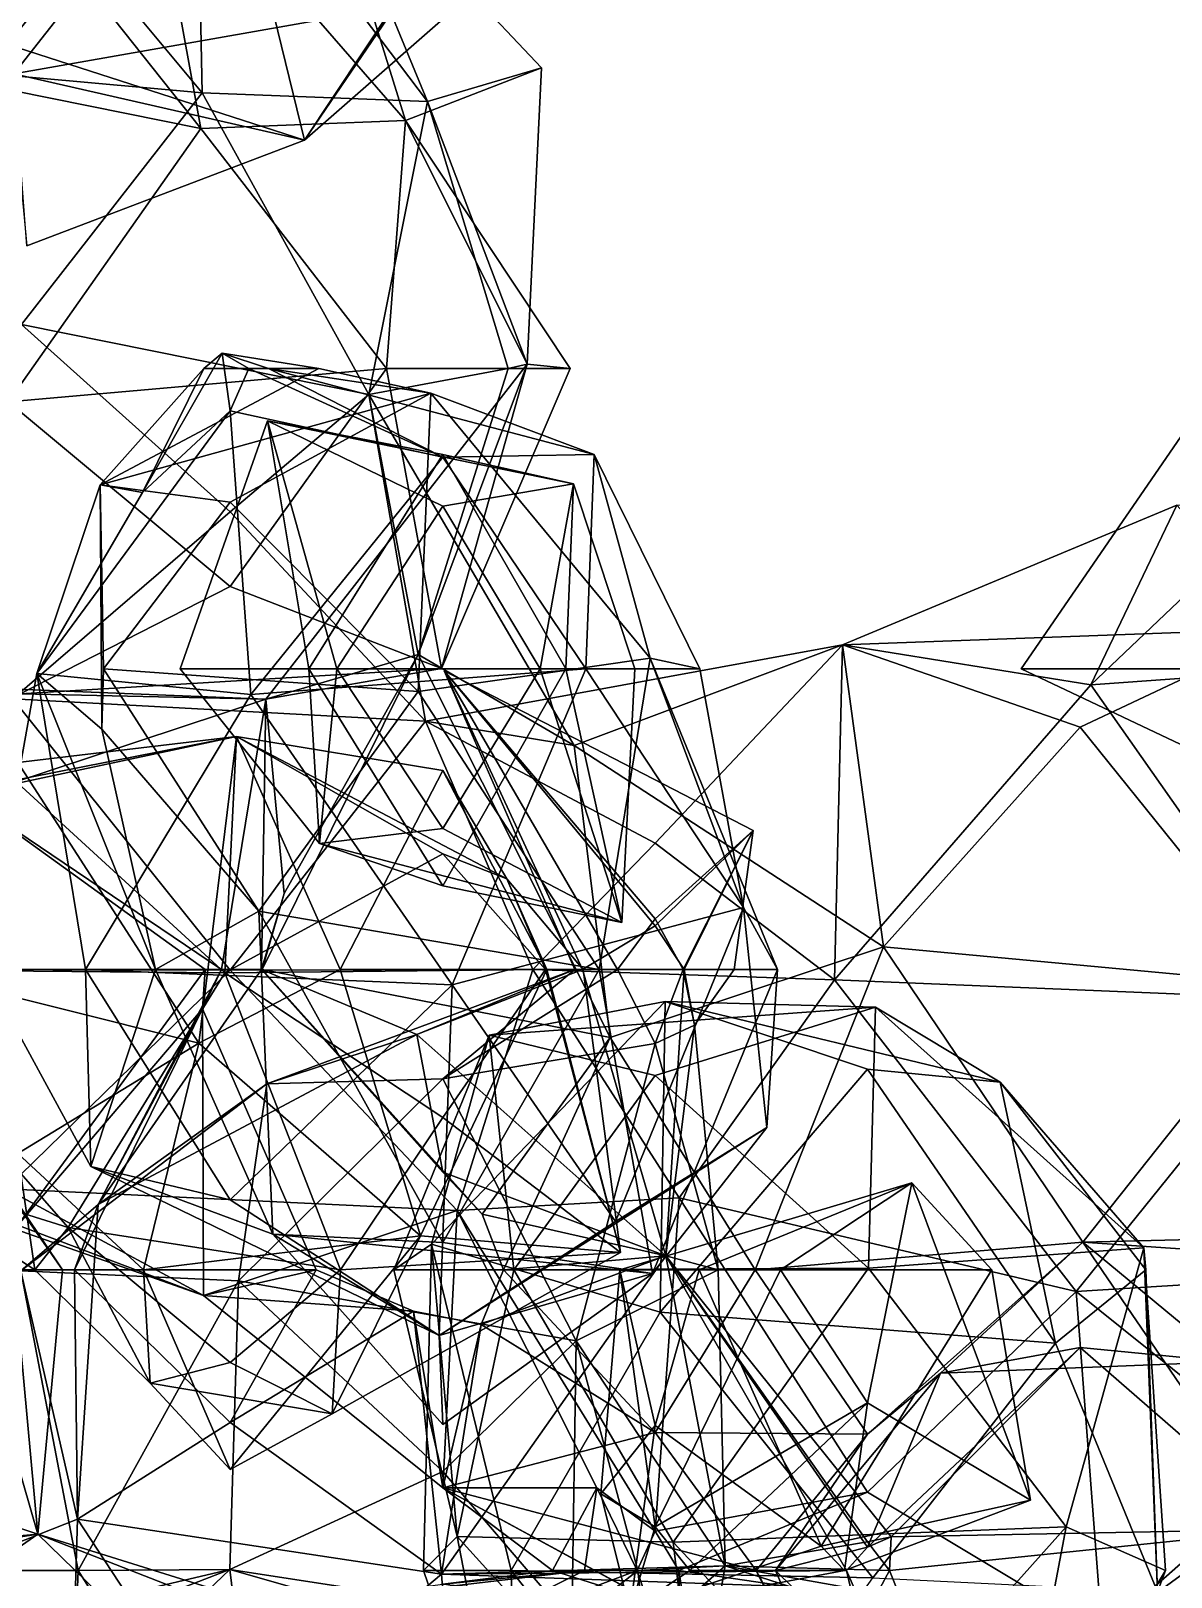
# Model space of a CAD drawing. Extents: x 290095 to 295679, y 4553756 to 4561441.
# Drawn here: x 293953 to 294020.6, y 4558870.9 to 4558962.6 of the extents above; entities that cross this region are included whole.
import ezdxf

# ---------------------------------------------------------------- set-up
doc = ezdxf.new("R2010")
doc.units = 0
doc.layers.add('Au_ppm_Pref_-_0_5', color=7, linetype='CONTINUOUS')

msp = doc.modelspace()

# ---------------------------------------------------------------- linework, layer by layer
at = {"layer": 'Au_ppm_Pref_-_0_5'}
for points in [[(293965.959, 4558977.863, 1794.371), (293951.943, 4558960.032, 1793.725), (293940.15, 4558979.34, 1795.427)], [(293963.956, 4558977.445, 1782.53), (293942.446, 4558978.568, 1780.572), (293951.582, 4558961.764, 1782.62)], [(293963.956, 4558977.445, 1782.53), (293951.582, 4558961.764, 1782.62), (293969.174, 4558956.088, 1787.276)], [(293965.959, 4558977.863, 1794.371), (293974.418, 4558963.98, 1791.078), (293951.943, 4558960.032, 1793.725)], [(293969.174, 4558956.088, 1787.276), (293982.74, 4558976.008, 1787.106), (293963.956, 4558977.445, 1782.53)], [(293948.561, 4558976.35, 1858.656), (293962.749, 4558976.522, 1852.348), (293963.106, 4558958.89, 1858.752)], [(293963.106, 4558958.89, 1858.752), (293962.749, 4558976.522, 1852.348), (293976.472, 4558958.382, 1852.445)], [(293969.777, 4558974.632, 1847.13), (293976.472, 4558958.382, 1852.445), (293962.749, 4558976.522, 1852.348)], [(293948.561, 4558976.35, 1858.656), (293963.106, 4558958.89, 1858.752), (293946.692, 4558960.374, 1862.361)], [(293983.897, 4558968.973, 1787.737), (293982.74, 4558976.008, 1787.106), (293969.174, 4558956.088, 1787.276)], [(293959.704, 4558975.043, 1842.181), (293952.18, 4558970.459, 1837.829), (293963.026, 4558956.776, 1837.277)], [(293975.166, 4558957.25, 1842.063), (293959.704, 4558975.043, 1842.181), (293963.026, 4558956.776, 1837.277)], [(293975.166, 4558957.25, 1842.063), (293969.777, 4558974.632, 1847.13), (293959.704, 4558975.043, 1842.181)], [(293975.166, 4558957.25, 1842.063), (293983.236, 4558960.374, 1847.13), (293969.777, 4558974.632, 1847.13)], [(293969.777, 4558974.632, 1847.13), (293983.236, 4558960.374, 1847.13), (293976.472, 4558958.382, 1852.445)], [(293945.182, 4558960.374, 1837.892), (293963.026, 4558956.776, 1837.277), (293952.18, 4558970.459, 1837.829)], [(293974.418, 4558963.98, 1791.078), (293983.897, 4558968.973, 1787.737), (293969.174, 4558956.088, 1787.276)], [(293974.418, 4558963.98, 1791.078), (293969.174, 4558956.088, 1787.276), (293951.943, 4558960.032, 1793.725)], [(293952.715, 4558949.824, 1787.737), (293969.174, 4558956.088, 1787.276), (293951.582, 4558961.764, 1782.62)], [(293951.635, 4558940.571, 1835.938), (293963.026, 4558956.776, 1837.277), (293945.182, 4558960.374, 1837.892)], [(293963.106, 4558958.89, 1858.752), (293952.39, 4558945.156, 1861.672), (293946.692, 4558960.374, 1862.361)], [(293969.174, 4558956.088, 1787.276), (293952.715, 4558949.824, 1787.737), (293951.943, 4558960.032, 1793.725)], [(293975.166, 4558957.25, 1842.063), (293982.389, 4558942.807, 1847.613), (293983.236, 4558960.374, 1847.13)], [(293983.236, 4558960.374, 1847.13), (293982.389, 4558942.807, 1847.613), (293976.472, 4558958.382, 1852.445)], [(293963.106, 4558958.89, 1858.752), (293973.002, 4558941.003, 1858.642), (293952.39, 4558945.156, 1861.672)], [(293976.472, 4558958.382, 1852.445), (293973.002, 4558941.003, 1858.642), (293963.106, 4558958.89, 1858.752)], [(293976.472, 4558958.382, 1852.445), (293981.266, 4558942.556, 1853.069), (293973.002, 4558941.003, 1858.642)], [(293976.472, 4558958.382, 1852.445), (293982.389, 4558942.807, 1847.613), (293981.266, 4558942.556, 1853.069)], [(293975.166, 4558957.25, 1842.063), (293963.026, 4558956.776, 1837.277), (293974.04, 4558942.556, 1836.825)], [(293984.932, 4558942.556, 1842.351), (293975.166, 4558957.25, 1842.063), (293974.04, 4558942.556, 1836.825)], [(293982.389, 4558942.807, 1847.613), (293975.166, 4558957.25, 1842.063), (293984.932, 4558942.556, 1842.351)], [(293963.026, 4558956.776, 1837.277), (293951.635, 4558940.571, 1835.938), (293974.04, 4558942.556, 1836.825)], [(293951.885, 4558922.961, 1864.194), (293952.39, 4558945.156, 1861.672), (293964.779, 4558934.062, 1862.117)], [(293973.002, 4558941.003, 1858.642), (293964.779, 4558934.062, 1862.117), (293952.39, 4558945.156, 1861.672)], [(293959.576, 4558935.197, 1900.584), (293964.298, 4558943.462, 1900.656), (293964.779, 4558940.037, 1901.424)], [(293959.576, 4558935.197, 1900.584), (293963.221, 4558942.556, 1899.849), (293964.298, 4558943.462, 1900.656)], [(293970.025, 4558942.556, 1898.111), (293964.298, 4558943.462, 1900.656), (293963.221, 4558942.556, 1899.849)], [(293970.025, 4558942.556, 1898.111), (293967.051, 4558942.556, 1900.584), (293964.298, 4558943.462, 1900.656)], [(293967.051, 4558942.556, 1900.584), (293965.875, 4558942.556, 1901.1), (293964.298, 4558943.462, 1900.656)], [(293965.875, 4558942.556, 1901.1), (293964.779, 4558940.037, 1901.424), (293964.298, 4558943.462, 1900.656)], [(293964.779, 4558929.635, 1836.884), (293974.04, 4558942.556, 1836.825), (293951.635, 4558940.571, 1835.938)], [(293959.576, 4558935.197, 1900.584), (293957.064, 4558935.649, 1894.645), (293963.221, 4558942.556, 1899.849)], [(293970.025, 4558942.556, 1898.111), (293963.221, 4558942.556, 1899.849), (293957.064, 4558935.649, 1894.645)], [(293970.025, 4558942.556, 1898.111), (293957.064, 4558935.649, 1894.645), (293976.677, 4558941.093, 1894.802)], [(293964.779, 4558929.635, 1836.884), (293977.309, 4558924.755, 1841.207), (293974.04, 4558942.556, 1836.825)], [(293977.379, 4558937.303, 1904.772), (293964.779, 4558940.037, 1901.424), (293965.875, 4558942.556, 1901.1)], [(293977.379, 4558937.303, 1904.772), (293965.875, 4558942.556, 1901.1), (293967.051, 4558942.556, 1900.584)], [(293975.926, 4558925.601, 1853.065), (293982.389, 4558942.807, 1847.613), (293966.881, 4558922.947, 1847.463)], [(293966.881, 4558922.947, 1847.463), (293982.389, 4558942.807, 1847.613), (293977.309, 4558924.755, 1841.207)], [(293977.379, 4558937.303, 1904.772), (293967.051, 4558942.556, 1900.584), (293986.365, 4558937.448, 1900.584)], [(293976.677, 4558941.093, 1894.802), (293986.365, 4558937.448, 1900.584), (293967.051, 4558942.556, 1900.584)], [(293976.677, 4558941.093, 1894.802), (293967.051, 4558942.556, 1900.584), (293970.025, 4558942.556, 1898.111)], [(293975.926, 4558925.601, 1853.065), (293973.002, 4558941.003, 1858.642), (293981.266, 4558942.556, 1853.069)], [(293977.309, 4558924.755, 1841.207), (293984.932, 4558942.556, 1842.351), (293974.04, 4558942.556, 1836.825)], [(293975.926, 4558925.601, 1853.065), (293981.266, 4558942.556, 1853.069), (293982.389, 4558942.807, 1847.613)], [(293982.389, 4558942.807, 1847.613), (293984.932, 4558942.556, 1842.351), (293977.309, 4558924.755, 1841.207)], [(293976.677, 4558941.093, 1894.802), (293957.064, 4558935.649, 1894.645), (293964.779, 4558934.629, 1891.348)], [(293976.677, 4558941.093, 1894.802), (293964.779, 4558934.629, 1891.348), (293975.921, 4558923.406, 1889.836)], [(293976.358, 4558921.64, 1864.397), (293964.779, 4558934.062, 1862.117), (293973.002, 4558941.003, 1858.642)], [(293985.185, 4558920.192, 1859.754), (293976.358, 4558921.64, 1864.397), (293973.002, 4558941.003, 1858.642)], [(293985.185, 4558920.192, 1859.754), (293973.002, 4558941.003, 1858.642), (293975.926, 4558925.601, 1853.065)], [(293975.921, 4558923.406, 1889.836), (293989.674, 4558925.381, 1894.445), (293976.677, 4558941.093, 1894.802)], [(293976.677, 4558941.093, 1894.802), (293989.674, 4558925.381, 1894.445), (293986.365, 4558937.448, 1900.584)], [(293952.318, 4558923.256, 1840.885), (293964.779, 4558929.635, 1836.884), (293951.635, 4558940.571, 1835.938)], [(293953.297, 4558924.465, 1900.361), (293959.576, 4558935.197, 1900.584), (293964.779, 4558940.037, 1901.424)], [(293953.297, 4558924.465, 1900.361), (293964.779, 4558940.037, 1901.424), (293966.006, 4558923.217, 1905.438)], [(293977.379, 4558937.303, 1904.772), (293966.006, 4558923.217, 1905.438), (293964.779, 4558940.037, 1901.424)], [(293961.811, 4558924.738, 1924.341), (293966.979, 4558939.445, 1924.341), (293969.43, 4558924.738, 1928.088)], [(293966.979, 4558939.445, 1924.341), (293961.811, 4558924.738, 1924.341), (293971.094, 4558924.738, 1921.379)], [(293966.979, 4558939.445, 1924.341), (293977.379, 4558937.455, 1928.58), (293969.43, 4558924.738, 1928.088)], [(293966.979, 4558939.445, 1924.341), (293985.133, 4558935.705, 1924.341), (293977.379, 4558937.455, 1928.58)], [(293966.979, 4558939.445, 1924.341), (293971.094, 4558924.738, 1921.379), (293977.379, 4558934.391, 1921.124)], [(293985.133, 4558935.705, 1924.341), (293966.979, 4558939.445, 1924.341), (293977.379, 4558934.391, 1921.124)], [(294011.678, 4558924.738, 1841.191), (294021.136, 4558938.486, 1841.191), (294024.544, 4558924.738, 1842.714)], [(294011.678, 4558924.738, 1841.191), (294022.465, 4558924.738, 1838.687), (294021.136, 4558938.486, 1841.191)], [(293985.877, 4558924.738, 1904.59), (293966.006, 4558923.217, 1905.438), (293977.379, 4558937.303, 1904.772)], [(293984.683, 4558924.738, 1927.785), (293969.43, 4558924.738, 1928.088), (293977.379, 4558937.455, 1928.58)], [(293985.133, 4558935.705, 1924.341), (293984.683, 4558924.738, 1927.785), (293977.379, 4558937.455, 1928.58)], [(293986.365, 4558937.448, 1900.584), (293985.877, 4558924.738, 1904.59), (293977.379, 4558937.303, 1904.772)], [(293986.365, 4558937.448, 1900.584), (293992.621, 4558924.738, 1900.584), (293985.877, 4558924.738, 1904.59)], [(293986.365, 4558937.448, 1900.584), (293989.674, 4558925.381, 1894.445), (293992.621, 4558924.738, 1900.584)], [(293959.576, 4558935.197, 1900.584), (293953.297, 4558924.465, 1900.361), (293957.064, 4558935.649, 1894.645)], [(293953.297, 4558924.465, 1900.361), (293957.17, 4558921.169, 1894.645), (293957.064, 4558935.649, 1894.645)], [(293957.064, 4558935.649, 1894.645), (293957.266, 4558924.738, 1891.103), (293964.779, 4558934.629, 1891.348)], [(293957.064, 4558935.649, 1894.645), (293957.17, 4558921.169, 1894.645), (293957.266, 4558924.738, 1891.103)], [(293983.155, 4558924.738, 1921.618), (293985.133, 4558935.705, 1924.341), (293977.379, 4558934.391, 1921.124)], [(293983.155, 4558924.738, 1921.618), (293988.774, 4558924.738, 1924.341), (293985.133, 4558935.705, 1924.341)], [(293985.133, 4558935.705, 1924.341), (293988.774, 4558924.738, 1924.341), (293984.683, 4558924.738, 1927.785)], [(293964.779, 4558934.629, 1891.348), (293957.266, 4558924.738, 1891.103), (293975.921, 4558923.406, 1889.836)], [(293983.155, 4558924.738, 1921.618), (293977.379, 4558934.391, 1921.124), (293971.094, 4558924.738, 1921.379)], [(294015.82, 4558923.798, 1870.471), (294001.089, 4558926.171, 1864.694), (294020.911, 4558934.446, 1864.948)], [(294027.601, 4558927.137, 1862.253), (294020.911, 4558934.446, 1864.948), (294001.089, 4558926.171, 1864.694)], [(294015.82, 4558923.798, 1870.471), (294027.775, 4558935.167, 1868.424), (294041.737, 4558925.648, 1870.972)], [(294015.82, 4558923.798, 1870.471), (294020.911, 4558934.446, 1864.948), (294027.775, 4558935.167, 1868.424)], [(293976.358, 4558921.64, 1864.397), (293951.885, 4558922.961, 1864.194), (293964.779, 4558934.062, 1862.117)], [(293964.779, 4558929.635, 1836.884), (293952.318, 4558923.256, 1840.885), (293977.309, 4558924.755, 1841.207)], [(294015.176, 4558921.294, 1860.157), (294027.601, 4558927.137, 1862.253), (294001.089, 4558926.171, 1864.694)], [(294027.482, 4558906.017, 1860.532), (294027.601, 4558927.137, 1862.253), (294015.176, 4558921.294, 1860.157)], [(293985.185, 4558920.192, 1859.754), (294001.089, 4558926.171, 1864.694), (293976.358, 4558921.64, 1864.397)], [(293976.358, 4558921.64, 1864.397), (294001.089, 4558926.171, 1864.694), (293989.978, 4558914.411, 1867.445)], [(294003.525, 4558908.255, 1858.327), (294001.089, 4558926.171, 1864.694), (293985.185, 4558920.192, 1859.754)], [(294001.089, 4558926.171, 1864.694), (294000.619, 4558906.295, 1871.689), (293989.978, 4558914.411, 1867.445)], [(294015.82, 4558923.798, 1870.471), (294000.619, 4558906.295, 1871.689), (294001.089, 4558926.171, 1864.694)], [(294003.525, 4558908.255, 1858.327), (294015.176, 4558921.294, 1860.157), (294001.089, 4558926.171, 1864.694)], [(293966.666, 4558906.92, 1853.069), (293987.314, 4558902.885, 1855.67), (293975.926, 4558925.601, 1853.065)], [(293966.666, 4558906.92, 1853.069), (293975.926, 4558925.601, 1853.065), (293967.966, 4558911.428, 1853.069)], [(293967.966, 4558911.428, 1853.069), (293975.926, 4558925.601, 1853.065), (293966.881, 4558922.947, 1847.463)], [(293986.667, 4558906.92, 1890.266), (293989.674, 4558925.381, 1894.445), (293975.921, 4558923.406, 1889.836)], [(293987.314, 4558902.885, 1855.67), (293985.185, 4558920.192, 1859.754), (293975.926, 4558925.601, 1853.065)], [(293997.239, 4558906.92, 1895.758), (293989.674, 4558925.381, 1894.445), (293986.667, 4558906.92, 1890.266)], [(293995.209, 4558910.597, 1901.927), (293989.674, 4558925.381, 1894.445), (293997.239, 4558906.92, 1895.758)], [(293989.674, 4558925.381, 1894.445), (293995.209, 4558910.597, 1901.927), (293992.621, 4558924.738, 1900.584)], [(294015.82, 4558923.798, 1870.471), (294041.737, 4558925.648, 1870.972), (294028.919, 4558905.142, 1872.833)], [(293950.134, 4558906.92, 1900.584), (293953.297, 4558924.465, 1900.361), (293956.197, 4558906.92, 1904.63)], [(293953.297, 4558924.465, 1900.361), (293950.134, 4558906.92, 1900.584), (293960.338, 4558906.92, 1895.72)], [(293952.318, 4558923.256, 1840.885), (293966.881, 4558922.947, 1847.463), (293977.309, 4558924.755, 1841.207)], [(293953.297, 4558924.465, 1900.361), (293966.006, 4558923.217, 1905.438), (293956.197, 4558906.92, 1904.63)], [(293953.297, 4558924.465, 1900.361), (293960.338, 4558906.92, 1895.72), (293957.17, 4558921.169, 1894.645)], [(293966.475, 4558910.365, 1890.653), (293957.266, 4558924.738, 1891.103), (293957.17, 4558921.169, 1894.645)], [(293966.475, 4558910.365, 1890.653), (293975.921, 4558923.406, 1889.836), (293957.266, 4558924.738, 1891.103)], [(293970.065, 4558914.395, 1924.341), (293961.811, 4558924.738, 1924.341), (293969.43, 4558924.738, 1928.088)], [(293961.811, 4558924.738, 1924.341), (293970.065, 4558914.395, 1924.341), (293971.094, 4558924.738, 1921.379)], [(293977.931, 4558906.006, 1905.151), (293966.006, 4558923.217, 1905.438), (293985.877, 4558924.738, 1904.59)], [(293970.065, 4558914.395, 1924.341), (293969.43, 4558924.738, 1928.088), (293977.379, 4558911.876, 1928.629)], [(293977.379, 4558911.876, 1928.629), (293969.43, 4558924.738, 1928.088), (293984.683, 4558924.738, 1927.785)], [(293970.065, 4558914.395, 1924.341), (293977.379, 4558915.28, 1921.188), (293971.094, 4558924.738, 1921.379)], [(293983.155, 4558924.738, 1921.618), (293971.094, 4558924.738, 1921.379), (293977.379, 4558915.28, 1921.188)], [(293983.155, 4558924.738, 1921.618), (293977.379, 4558915.28, 1921.188), (293988.009, 4558909.704, 1924.341)], [(293988.009, 4558909.704, 1924.341), (293977.379, 4558911.876, 1928.629), (293984.683, 4558924.738, 1927.785)], [(293985.675, 4558906.92, 1843.219), (293977.457, 4558924.628, 1841.191), (293989.978, 4558909.512, 1842.054)], [(293985.675, 4558906.92, 1843.219), (293985.209, 4558906.92, 1841.191), (293977.457, 4558924.628, 1841.191)], [(293977.457, 4558924.628, 1841.191), (293995.799, 4558915.153, 1841.191), (293989.978, 4558909.512, 1842.054)], [(293977.457, 4558924.628, 1841.191), (293987.744, 4558906.92, 1840.137), (293989.978, 4558909.913, 1840.193)], [(293977.457, 4558924.628, 1841.191), (293985.209, 4558906.92, 1841.191), (293987.744, 4558906.92, 1840.137)], [(293995.799, 4558915.153, 1841.191), (293977.457, 4558924.628, 1841.191), (293989.978, 4558909.913, 1840.193)], [(293977.931, 4558906.006, 1905.151), (293985.877, 4558924.738, 1904.59), (293995.209, 4558910.597, 1901.927)], [(293983.155, 4558924.738, 1921.618), (293988.009, 4558909.704, 1924.341), (293988.774, 4558924.738, 1924.341)], [(293988.774, 4558924.738, 1924.341), (293988.009, 4558909.704, 1924.341), (293984.683, 4558924.738, 1927.785)], [(293985.877, 4558924.738, 1904.59), (293992.621, 4558924.738, 1900.584), (293995.209, 4558910.597, 1901.927)], [(294011.678, 4558924.738, 1841.191), (294024.544, 4558924.738, 1842.714), (294023.747, 4558919.041, 1841.191)], [(294011.678, 4558924.738, 1841.191), (294023.747, 4558919.041, 1841.191), (294022.465, 4558924.738, 1838.687)], [(293966.881, 4558922.947, 1847.463), (293938.729, 4558924.079, 1847.238), (293949.167, 4558917.088, 1851.94)], [(293966.881, 4558922.947, 1847.463), (293952.318, 4558923.256, 1840.885), (293938.729, 4558924.079, 1847.238)], [(293966.475, 4558910.365, 1890.653), (293986.667, 4558906.92, 1890.266), (293975.921, 4558923.406, 1889.836)], [(294015.82, 4558923.798, 1870.471), (294028.919, 4558905.142, 1872.833), (294000.619, 4558906.295, 1871.689)], [(293964.778, 4558906.872, 1866.891), (293943.722, 4558906.92, 1866.9), (293951.885, 4558922.961, 1864.194)], [(293964.268, 4558906.92, 1852.828), (293966.881, 4558922.947, 1847.463), (293949.167, 4558917.088, 1851.94)], [(293976.358, 4558921.64, 1864.397), (293964.778, 4558906.872, 1866.891), (293951.885, 4558922.961, 1864.194)], [(293977.931, 4558906.006, 1905.151), (293956.197, 4558906.92, 1904.63), (293966.006, 4558923.217, 1905.438)], [(293966.629, 4558906.92, 1852.198), (293966.881, 4558922.947, 1847.463), (293964.268, 4558906.92, 1852.828)], [(293966.629, 4558906.92, 1852.198), (293967.966, 4558911.428, 1853.069), (293966.881, 4558922.947, 1847.463)], [(293976.358, 4558921.64, 1864.397), (293982.726, 4558906.92, 1868.366), (293964.778, 4558906.872, 1866.891)], [(293976.358, 4558921.64, 1864.397), (293989.978, 4558914.411, 1867.445), (293982.726, 4558906.92, 1868.366)], [(293952.18, 4558919.185, 1886.854), (293945.202, 4558916.789, 1882.766), (293965.142, 4558920.727, 1881.861)], [(293965.142, 4558920.727, 1881.861), (293945.202, 4558916.789, 1882.766), (293952.18, 4558917.966, 1879.084)], [(293962.911, 4558902.546, 1886.366), (293952.18, 4558919.185, 1886.854), (293965.142, 4558920.727, 1881.861)], [(293952.18, 4558917.966, 1879.084), (293964.463, 4558906.716, 1876.508), (293965.142, 4558920.727, 1881.861)], [(293966.475, 4558910.365, 1890.653), (293957.17, 4558921.169, 1894.645), (293960.338, 4558906.92, 1895.72)], [(293971.298, 4558906.92, 1885.632), (293962.911, 4558902.546, 1886.366), (293965.142, 4558920.727, 1881.861)], [(293965.142, 4558920.727, 1881.861), (293964.463, 4558906.716, 1876.508), (293977.379, 4558913.778, 1880.48)], [(293971.298, 4558906.92, 1885.632), (293965.142, 4558920.727, 1881.861), (293977.379, 4558918.706, 1886.695)], [(293977.379, 4558918.706, 1886.695), (293965.142, 4558920.727, 1881.861), (293981.183, 4558912.301, 1882.766)], [(293981.183, 4558912.301, 1882.766), (293965.142, 4558920.727, 1881.861), (293977.379, 4558913.778, 1880.48)], [(294015.176, 4558921.294, 1860.157), (294003.525, 4558908.255, 1858.327), (294027.482, 4558906.017, 1860.532)], [(293987.314, 4558902.885, 1855.67), (294003.525, 4558908.255, 1858.327), (293985.185, 4558920.192, 1859.754)], [(293962.911, 4558902.546, 1886.366), (293945.463, 4558906.92, 1885.932), (293952.18, 4558919.185, 1886.854)], [(293971.298, 4558906.92, 1885.632), (293977.379, 4558918.706, 1886.695), (293983.564, 4558906.92, 1885.682)], [(293977.379, 4558918.706, 1886.695), (293981.183, 4558912.301, 1882.766), (293983.564, 4558906.92, 1885.682)], [(293941.742, 4558906.92, 1877.845), (293964.463, 4558906.716, 1876.508), (293952.18, 4558917.966, 1879.084)], [(293963.283, 4558906.92, 1853.069), (293949.167, 4558917.088, 1851.94), (293943.293, 4558906.92, 1854.819)], [(293963.283, 4558906.92, 1853.069), (293964.268, 4558906.92, 1852.828), (293949.167, 4558917.088, 1851.94)], [(293970.065, 4558914.395, 1924.341), (293988.009, 4558909.704, 1924.341), (293977.379, 4558915.28, 1921.188)], [(293995.799, 4558915.153, 1841.191), (293991.702, 4558906.92, 1842.003), (293989.978, 4558909.512, 1842.054)], [(293995.799, 4558915.153, 1841.191), (293989.978, 4558909.913, 1840.193), (293991.636, 4558906.92, 1840.409)], [(293994.66, 4558906.92, 1841.191), (293995.799, 4558915.153, 1841.191), (293991.636, 4558906.92, 1840.409)], [(293995.799, 4558915.153, 1841.191), (293994.66, 4558906.92, 1841.191), (293991.702, 4558906.92, 1842.003)], [(293988.009, 4558909.704, 1924.341), (293970.065, 4558914.395, 1924.341), (293977.379, 4558911.876, 1928.629)], [(293982.726, 4558906.92, 1868.366), (293989.978, 4558914.411, 1867.445), (294000.619, 4558906.295, 1871.689)], [(293977.379, 4558913.778, 1880.48), (293964.463, 4558906.716, 1876.508), (293983.48, 4558906.92, 1879.89)], [(293983.48, 4558906.92, 1879.89), (293981.183, 4558912.301, 1882.766), (293977.379, 4558913.778, 1880.48)], [(293983.48, 4558906.92, 1879.89), (293985.714, 4558906.92, 1882.766), (293981.183, 4558912.301, 1882.766)], [(293983.564, 4558906.92, 1885.682), (293981.183, 4558912.301, 1882.766), (293985.714, 4558906.92, 1882.766)], [(293966.629, 4558906.92, 1852.198), (293966.666, 4558906.92, 1853.069), (293967.966, 4558911.428, 1853.069)], [(293977.931, 4558906.006, 1905.151), (293995.209, 4558910.597, 1901.927), (293987.635, 4558891.967, 1904.464)], [(293996.609, 4558897.543, 1900.584), (293987.635, 4558891.967, 1904.464), (293995.209, 4558910.597, 1901.927)], [(293996.609, 4558897.543, 1900.584), (293995.209, 4558910.597, 1901.927), (293997.239, 4558906.92, 1895.758)], [(293966.475, 4558910.365, 1890.653), (293960.338, 4558906.92, 1895.72), (293967.307, 4558891.224, 1895.712)], [(293966.475, 4558910.365, 1890.653), (293967.307, 4558891.224, 1895.712), (293977.379, 4558890.736, 1889.25)], [(293966.475, 4558910.365, 1890.653), (293977.379, 4558890.736, 1889.25), (293986.667, 4558906.92, 1890.266)], [(293989.978, 4558909.913, 1840.193), (293987.744, 4558906.92, 1840.137), (293991.636, 4558906.92, 1840.409)], [(293985.675, 4558906.92, 1843.219), (293989.978, 4558909.512, 1842.054), (293991.702, 4558906.92, 1842.003)], [(293995.908, 4558889.102, 1856.213), (294003.525, 4558908.255, 1858.327), (293987.314, 4558902.885, 1855.67)], [(294015.352, 4558890.738, 1856.823), (294003.525, 4558908.255, 1858.327), (293995.908, 4558889.102, 1856.213)], [(294015.352, 4558890.738, 1856.823), (294027.482, 4558906.017, 1860.532), (294003.525, 4558908.255, 1858.327)], [(293955.159, 4558891.611, 1879.067), (293964.463, 4558906.716, 1876.508), (293941.742, 4558906.92, 1877.845)], [(293943.857, 4558895.15, 1882.766), (293955.159, 4558891.611, 1879.067), (293941.742, 4558906.92, 1877.845)], [(293963.283, 4558906.92, 1853.069), (293943.293, 4558906.92, 1854.819), (293952.18, 4558891.747, 1853.951)], [(293943.722, 4558906.92, 1866.9), (293964.778, 4558906.872, 1866.891), (293951.48, 4558893.902, 1864.972)], [(293962.911, 4558902.546, 1886.366), (293952.18, 4558895.996, 1886.408), (293945.463, 4558906.92, 1885.932)], [(293956.516, 4558895.235, 1900.584), (293950.134, 4558906.92, 1900.584), (293956.197, 4558906.92, 1904.63)], [(293950.134, 4558906.92, 1900.584), (293956.516, 4558895.235, 1900.584), (293960.338, 4558906.92, 1895.72)], [(293978.228, 4558892.618, 1864.257), (293951.48, 4558893.902, 1864.972), (293964.778, 4558906.872, 1866.891)], [(293963.283, 4558906.92, 1853.069), (293952.18, 4558891.747, 1853.951), (293963.123, 4558904.579, 1853.069)], [(293977.931, 4558906.006, 1905.151), (293964.779, 4558893.25, 1905.141), (293956.197, 4558906.92, 1904.63)], [(293956.516, 4558895.235, 1900.584), (293956.197, 4558906.92, 1904.63), (293964.779, 4558893.25, 1905.141)], [(293956.516, 4558895.235, 1900.584), (293967.307, 4558891.224, 1895.712), (293960.338, 4558906.92, 1895.72)], [(293966.629, 4558906.92, 1852.198), (293964.268, 4558906.92, 1852.828), (293956.949, 4558892.976, 1847.13)], [(293966.629, 4558906.92, 1852.198), (293956.949, 4558892.976, 1847.13), (293975.853, 4558903.051, 1846.559)], [(293963.123, 4558904.579, 1853.069), (293956.949, 4558892.976, 1847.13), (293964.268, 4558906.92, 1852.828)], [(293962.911, 4558902.546, 1886.366), (293971.298, 4558906.92, 1885.632), (293976.061, 4558891.125, 1887.41)], [(293963.283, 4558906.92, 1853.069), (293963.123, 4558904.579, 1853.069), (293964.268, 4558906.92, 1852.828)], [(293983.48, 4558906.92, 1879.89), (293964.463, 4558906.716, 1876.508), (293977.379, 4558898.147, 1879.841)], [(293964.778, 4558906.872, 1866.891), (293982.726, 4558906.92, 1868.366), (293978.228, 4558892.618, 1864.257)], [(293975.853, 4558903.051, 1846.559), (293977.379, 4558894.9, 1851.137), (293966.629, 4558906.92, 1852.198)], [(293977.379, 4558894.9, 1851.137), (293966.666, 4558906.92, 1853.069), (293966.629, 4558906.92, 1852.198)], [(293977.379, 4558894.9, 1851.137), (293979.709, 4558892.398, 1853.069), (293966.666, 4558906.92, 1853.069)], [(293979.709, 4558892.398, 1853.069), (293987.314, 4558902.885, 1855.67), (293966.666, 4558906.92, 1853.069)], [(293975.853, 4558903.051, 1846.559), (293966.957, 4558900.142, 1842.424), (293985.209, 4558906.92, 1841.191)], [(293985.209, 4558906.92, 1841.191), (293966.957, 4558900.142, 1842.424), (293977.379, 4558900.436, 1837.413)], [(293971.298, 4558906.92, 1885.632), (293983.564, 4558906.92, 1885.682), (293976.061, 4558891.125, 1887.41)], [(293990.604, 4558889.939, 1847.327), (293975.853, 4558903.051, 1846.559), (293985.675, 4558906.92, 1843.219)], [(293975.853, 4558903.051, 1846.559), (293985.209, 4558906.92, 1841.191), (293985.675, 4558906.92, 1843.219)], [(293983.564, 4558906.92, 1885.682), (293987.919, 4558890.134, 1882.766), (293976.061, 4558891.125, 1887.41)], [(293985.209, 4558906.92, 1841.191), (293977.379, 4558900.436, 1837.413), (293987.744, 4558906.92, 1840.137)], [(293989.978, 4558902.517, 1839.723), (293987.744, 4558906.92, 1840.137), (293977.379, 4558900.436, 1837.413)], [(293986.667, 4558906.92, 1890.266), (293977.379, 4558890.736, 1889.25), (293989.813, 4558888.884, 1894.427)], [(293983.48, 4558906.92, 1879.89), (293977.379, 4558898.147, 1879.841), (293987.919, 4558890.134, 1882.766)], [(293978.228, 4558892.618, 1864.257), (293982.726, 4558906.92, 1868.366), (293991.404, 4558893.379, 1868.79)], [(293991.404, 4558893.379, 1868.79), (293982.726, 4558906.92, 1868.366), (294000.619, 4558906.295, 1871.689)], [(293983.48, 4558906.92, 1879.89), (293987.919, 4558890.134, 1882.766), (293985.714, 4558906.92, 1882.766)], [(293983.564, 4558906.92, 1885.682), (293985.714, 4558906.92, 1882.766), (293987.919, 4558890.134, 1882.766)], [(293985.675, 4558906.92, 1843.219), (293991.702, 4558906.92, 1842.003), (293990.604, 4558889.939, 1847.327)], [(293997.239, 4558906.92, 1895.758), (293986.667, 4558906.92, 1890.266), (293989.813, 4558888.884, 1894.427)], [(293991.636, 4558906.92, 1840.409), (293987.744, 4558906.92, 1840.137), (293989.978, 4558902.517, 1839.723)], [(293996.609, 4558897.543, 1900.584), (293997.239, 4558906.92, 1895.758), (293989.813, 4558888.884, 1894.427)], [(293992.311, 4558903.621, 1841.191), (293991.636, 4558906.92, 1840.409), (293989.978, 4558902.517, 1839.723)], [(293992.311, 4558903.621, 1841.191), (293990.604, 4558889.939, 1847.327), (293991.702, 4558906.92, 1842.003)], [(293992.311, 4558903.621, 1841.191), (293994.66, 4558906.92, 1841.191), (293991.636, 4558906.92, 1840.409)], [(293994.66, 4558906.92, 1841.191), (293992.311, 4558903.621, 1841.191), (293991.702, 4558906.92, 1842.003)], [(293971.315, 4558889.102, 1879.685), (293964.463, 4558906.716, 1876.508), (293955.159, 4558891.611, 1879.067)], [(293964.463, 4558906.716, 1876.508), (293971.315, 4558889.102, 1879.685), (293977.379, 4558898.147, 1879.841)], [(293977.931, 4558906.006, 1905.151), (293977.178, 4558885.215, 1901.472), (293964.779, 4558893.25, 1905.141)], [(293977.931, 4558906.006, 1905.151), (293987.635, 4558891.967, 1904.464), (293977.178, 4558885.215, 1901.472)], [(293991.404, 4558893.379, 1868.79), (294000.619, 4558906.295, 1871.689), (294014.948, 4558887.817, 1871.774)], [(294028.919, 4558905.142, 1872.833), (294014.948, 4558887.817, 1871.774), (294000.619, 4558906.295, 1871.689)], [(294038.807, 4558891.32, 1859.009), (294027.482, 4558906.017, 1860.532), (294015.352, 4558890.738, 1856.823)], [(293990.569, 4558905.026, 1924.694), (293980.138, 4558903.018, 1930.281), (293976.707, 4558890.636, 1924.307)], [(293990.569, 4558905.026, 1924.694), (293976.707, 4558890.636, 1924.307), (293990.276, 4558886.592, 1919.306)], [(293990.569, 4558905.026, 1924.694), (294003.04, 4558904.675, 1930.131), (293980.138, 4558903.018, 1930.281)], [(293990.569, 4558905.026, 1924.694), (293990.276, 4558886.592, 1919.306), (294002.577, 4558900.998, 1920.376)], [(293990.569, 4558905.026, 1924.694), (294010.444, 4558900.228, 1924.341), (294003.04, 4558904.675, 1930.131)], [(293990.569, 4558905.026, 1924.694), (294002.577, 4558900.998, 1920.376), (294010.444, 4558900.228, 1924.341)], [(294035.625, 4558889.102, 1868.648), (294014.948, 4558887.817, 1871.774), (294028.919, 4558905.142, 1872.833)], [(293944.543, 4558904.411, 1870.887), (293954.829, 4558889.102, 1870.887), (293948.83, 4558889.102, 1875.247)], [(293944.543, 4558904.411, 1870.887), (293951.48, 4558893.902, 1864.972), (293954.829, 4558889.102, 1870.887)], [(293963.199, 4558887.592, 1859.329), (293963.123, 4558904.579, 1853.069), (293952.18, 4558891.747, 1853.951)], [(293969.873, 4558889.102, 1853.069), (293955.537, 4558889.102, 1851.487), (293963.123, 4558904.579, 1853.069)], [(293963.123, 4558904.579, 1853.069), (293955.537, 4558889.102, 1851.487), (293956.949, 4558892.976, 1847.13)], [(293963.199, 4558887.592, 1859.329), (293969.873, 4558889.102, 1853.069), (293963.123, 4558904.579, 1853.069)], [(293980.138, 4558903.018, 1930.281), (294003.04, 4558904.675, 1930.131), (293989.978, 4558900.63, 1934.123)], [(294003.04, 4558904.675, 1930.131), (294002.632, 4558889.205, 1936.2), (293989.978, 4558900.63, 1934.123)], [(294003.04, 4558904.675, 1930.131), (294018.971, 4558890.412, 1930.351), (294002.632, 4558889.205, 1936.2)], [(294003.04, 4558904.675, 1930.131), (294010.444, 4558900.228, 1924.341), (294018.971, 4558890.412, 1930.351)], [(293989.978, 4558902.517, 1839.723), (293993.711, 4558889.102, 1841.191), (293992.311, 4558903.621, 1841.191)], [(293990.604, 4558889.939, 1847.327), (293992.311, 4558903.621, 1841.191), (293993.711, 4558889.102, 1841.191)], [(293962.911, 4558902.546, 1886.366), (293959.624, 4558889.102, 1885.196), (293952.18, 4558895.996, 1886.408)], [(293975.853, 4558903.051, 1846.559), (293956.949, 4558892.976, 1847.13), (293966.957, 4558900.142, 1842.424)], [(293962.911, 4558902.546, 1886.366), (293976.061, 4558891.125, 1887.41), (293959.624, 4558889.102, 1885.196)], [(293980.138, 4558903.018, 1930.281), (293981.594, 4558889.102, 1934.233), (293974.481, 4558889.102, 1930.281)], [(293980.138, 4558903.018, 1930.281), (293974.481, 4558889.102, 1930.281), (293976.707, 4558890.636, 1924.307)], [(293990.604, 4558889.939, 1847.327), (293977.379, 4558894.9, 1851.137), (293975.853, 4558903.051, 1846.559)], [(293989.978, 4558902.517, 1839.723), (293977.379, 4558900.436, 1837.413), (293985.287, 4558884.902, 1836.062)], [(293980.986, 4558889.102, 1853.069), (293987.314, 4558902.885, 1855.67), (293979.709, 4558892.398, 1853.069)], [(293980.138, 4558903.018, 1930.281), (293989.978, 4558900.63, 1934.123), (293981.594, 4558889.102, 1934.233)], [(293980.986, 4558889.102, 1853.069), (293995.908, 4558889.102, 1856.213), (293987.314, 4558902.885, 1855.67)], [(293989.978, 4558902.517, 1839.723), (293985.287, 4558884.902, 1836.062), (293993.711, 4558889.102, 1841.191)], [(293965.276, 4558888.454, 1835.377), (293985.287, 4558884.902, 1836.062), (293977.379, 4558900.436, 1837.413)], [(293965.276, 4558888.454, 1835.377), (293977.379, 4558900.436, 1837.413), (293966.957, 4558900.142, 1842.424)], [(293981.594, 4558889.102, 1934.233), (293989.978, 4558900.63, 1934.123), (294002.632, 4558889.205, 1936.2)], [(294002.577, 4558900.998, 1920.376), (293990.276, 4558886.592, 1919.306), (294013.722, 4558884.751, 1920.538)], [(294010.444, 4558900.228, 1924.341), (294002.577, 4558900.998, 1920.376), (294013.722, 4558884.751, 1920.538)], [(293965.276, 4558888.454, 1835.377), (293966.957, 4558900.142, 1842.424), (293952.365, 4558889.055, 1841.219)], [(293956.949, 4558892.976, 1847.13), (293952.365, 4558889.055, 1841.219), (293966.957, 4558900.142, 1842.424)], [(294019.085, 4558889.102, 1924.341), (294018.971, 4558890.412, 1930.351), (294010.444, 4558900.228, 1924.341)], [(294019.085, 4558889.102, 1924.341), (294010.444, 4558900.228, 1924.341), (294013.722, 4558884.751, 1920.538)], [(293977.379, 4558898.147, 1879.841), (293971.315, 4558889.102, 1879.685), (293987.919, 4558890.134, 1882.766)], [(293996.609, 4558897.543, 1900.584), (293977.178, 4558885.215, 1901.472), (293987.635, 4558891.967, 1904.464)], [(293977.178, 4558885.215, 1901.472), (293996.609, 4558897.543, 1900.584), (293989.813, 4558888.884, 1894.427)], [(293952.18, 4558895.996, 1886.408), (293953.197, 4558889.102, 1882.766), (293943.857, 4558895.15, 1882.766)], [(293952.18, 4558895.996, 1886.408), (293959.624, 4558889.102, 1885.196), (293953.197, 4558889.102, 1882.766)], [(293955.159, 4558891.611, 1879.067), (293943.857, 4558895.15, 1882.766), (293953.197, 4558889.102, 1882.766)], [(293956.516, 4558895.235, 1900.584), (293964.779, 4558893.25, 1905.141), (293977.178, 4558885.215, 1901.472)], [(293967.307, 4558891.224, 1895.712), (293956.516, 4558895.235, 1900.584), (293977.178, 4558885.215, 1901.472)], [(293977.379, 4558894.9, 1851.137), (293990.604, 4558889.939, 1847.327), (293979.709, 4558892.398, 1853.069)], [(293951.48, 4558893.902, 1864.972), (293963.199, 4558887.592, 1859.329), (293943.425, 4558894.539, 1859.009)], [(293943.425, 4558894.539, 1859.009), (293963.199, 4558887.592, 1859.329), (293952.18, 4558891.747, 1853.951)], [(293987.883, 4558889.102, 1805.555), (294005.198, 4558894.272, 1805.819), (293997.414, 4558889.102, 1807.989)], [(294005.198, 4558894.272, 1805.819), (293987.883, 4558889.102, 1805.555), (293992.597, 4558889.102, 1800.85)], [(294005.198, 4558894.272, 1805.819), (293992.597, 4558889.102, 1800.85), (294009.939, 4558889.102, 1802.084)], [(294005.198, 4558894.272, 1805.819), (294002.577, 4558881.214, 1808.184), (293997.414, 4558889.102, 1807.989)], [(294005.198, 4558894.272, 1805.819), (294012.238, 4558875.439, 1805.555), (294002.577, 4558881.214, 1808.184)], [(294012.238, 4558875.439, 1805.555), (294005.198, 4558894.272, 1805.819), (294009.939, 4558889.102, 1802.084)], [(293939.48, 4558871.266, 1866.046), (293953.375, 4558873.425, 1870.801), (293951.48, 4558893.902, 1864.972)], [(293978.228, 4558892.618, 1864.257), (293963.199, 4558887.592, 1859.329), (293951.48, 4558893.902, 1864.972)], [(293951.48, 4558893.902, 1864.972), (293953.375, 4558873.425, 1870.801), (293954.829, 4558889.102, 1870.887)], [(293989.978, 4558873.608, 1865.722), (293978.228, 4558892.618, 1864.257), (293991.404, 4558893.379, 1868.79)], [(293989.978, 4558873.608, 1865.722), (293991.404, 4558893.379, 1868.79), (294002.577, 4558875.923, 1869.341)], [(294002.577, 4558875.923, 1869.341), (293991.404, 4558893.379, 1868.79), (294014.948, 4558887.817, 1871.774)], [(293956.949, 4558892.976, 1847.13), (293955.722, 4558874.315, 1846.471), (293952.365, 4558889.055, 1841.219)], [(293955.537, 4558889.102, 1851.487), (293955.722, 4558874.315, 1846.471), (293956.949, 4558892.976, 1847.13)], [(293977.391, 4558876.173, 1858.29), (293963.199, 4558887.592, 1859.329), (293978.228, 4558892.618, 1864.257)], [(293977.391, 4558876.173, 1858.29), (293978.228, 4558892.618, 1864.257), (293986.514, 4558876.184, 1864.948)], [(293989.978, 4558873.608, 1865.722), (293986.514, 4558876.184, 1864.948), (293978.228, 4558892.618, 1864.257)], [(293980.986, 4558889.102, 1853.069), (293979.709, 4558892.398, 1853.069), (293990.604, 4558889.939, 1847.327)], [(293960.035, 4558882.393, 1882.766), (293955.159, 4558891.611, 1879.067), (293953.197, 4558889.102, 1882.766)], [(293964.779, 4558883.616, 1880.937), (293955.159, 4558891.611, 1879.067), (293960.035, 4558882.393, 1882.766)], [(293964.779, 4558883.616, 1880.937), (293971.315, 4558889.102, 1879.685), (293955.159, 4558891.611, 1879.067)], [(293977.178, 4558885.215, 1901.472), (293977.379, 4558879.933, 1897.528), (293967.307, 4558891.224, 1895.712)], [(293967.307, 4558891.224, 1895.712), (293977.379, 4558879.933, 1897.528), (293989.813, 4558888.884, 1894.427)], [(293967.307, 4558891.224, 1895.712), (293989.813, 4558888.884, 1894.427), (293977.379, 4558890.736, 1889.25)], [(294038.807, 4558891.32, 1859.009), (294015.352, 4558890.738, 1856.823), (294039.322, 4558889.102, 1858.512)], [(293976.061, 4558891.125, 1887.41), (293964.779, 4558877.267, 1886.711), (293959.624, 4558889.102, 1885.196)], [(293970.814, 4558880.569, 1882.766), (293964.779, 4558877.267, 1886.711), (293976.061, 4558891.125, 1887.41)], [(293970.814, 4558880.569, 1882.766), (293976.061, 4558891.125, 1887.41), (293987.919, 4558890.134, 1882.766)], [(293978.234, 4558873.291, 1929.603), (293976.707, 4558890.636, 1924.307), (293974.481, 4558889.102, 1930.281)], [(293976.237, 4558871.285, 1924.341), (293976.707, 4558890.636, 1924.307), (293978.234, 4558873.291, 1929.603)], [(293981.446, 4558871.285, 1920.319), (293976.707, 4558890.636, 1924.307), (293976.237, 4558871.285, 1924.341)], [(293990.276, 4558886.592, 1919.306), (293976.707, 4558890.636, 1924.307), (293981.446, 4558871.285, 1920.319)], [(294002.577, 4558879.364, 1856.315), (294015.352, 4558890.738, 1856.823), (293995.908, 4558889.102, 1856.213)], [(294006.908, 4558882.977, 1853.069), (294015.352, 4558890.738, 1856.823), (294002.577, 4558879.364, 1856.315)], [(294018.971, 4558890.412, 1930.351), (294014.365, 4558873.867, 1934.976), (294002.632, 4558889.205, 1936.2)], [(294006.908, 4558882.977, 1853.069), (294023.921, 4558883.652, 1853.069), (294015.352, 4558890.738, 1856.823)], [(294018.971, 4558890.412, 1930.351), (294020.244, 4558871.285, 1930.281), (294014.365, 4558873.867, 1934.976)], [(294039.322, 4558889.102, 1858.512), (294015.352, 4558890.738, 1856.823), (294027.775, 4558872.517, 1858.598)], [(294023.921, 4558883.652, 1853.069), (294027.775, 4558872.517, 1858.598), (294015.352, 4558890.738, 1856.823)], [(294019.763, 4558870.005, 1924.845), (294018.971, 4558890.412, 1930.351), (294019.085, 4558889.102, 1924.341)], [(294019.763, 4558870.005, 1924.845), (294020.244, 4558871.285, 1930.281), (294018.971, 4558890.412, 1930.351)], [(293970.814, 4558880.569, 1882.766), (293987.919, 4558890.134, 1882.766), (293971.315, 4558889.102, 1879.685)], [(293979.665, 4558885.87, 1853.069), (293990.604, 4558889.939, 1847.327), (293977.298, 4558871.058, 1847.112)], [(293990.604, 4558889.939, 1847.327), (294001.323, 4558871.285, 1847.721), (293977.298, 4558871.058, 1847.112)], [(293980.986, 4558889.102, 1853.069), (293990.604, 4558889.939, 1847.327), (293979.665, 4558885.87, 1853.069)], [(294002.577, 4558872.655, 1847.587), (294001.323, 4558871.285, 1847.721), (293990.604, 4558889.939, 1847.327)], [(294002.577, 4558872.655, 1847.587), (293990.604, 4558889.939, 1847.327), (294003.979, 4558873.267, 1847.13)], [(293990.604, 4558889.939, 1847.327), (293994.126, 4558871.551, 1840.624), (294002.577, 4558872.983, 1846.564)], [(294003.979, 4558873.267, 1847.13), (293990.604, 4558889.939, 1847.327), (294002.577, 4558872.983, 1846.564)], [(293990.604, 4558889.939, 1847.327), (293993.711, 4558889.102, 1841.191), (293994.126, 4558871.551, 1840.624)], [(293948.83, 4558889.102, 1875.247), (293953.375, 4558873.425, 1870.801), (293939.581, 4558878.056, 1874.569)], [(293952.365, 4558889.055, 1841.219), (293955.722, 4558874.315, 1846.471), (293947.986, 4558871.285, 1841.191)], [(293952.365, 4558889.055, 1841.219), (293947.986, 4558871.285, 1841.191), (293955.764, 4558871.285, 1835.518)], [(293954.829, 4558889.102, 1870.887), (293953.375, 4558873.425, 1870.801), (293948.83, 4558889.102, 1875.247)], [(293965.276, 4558888.454, 1835.377), (293952.365, 4558889.055, 1841.219), (293955.764, 4558871.285, 1835.518)], [(293960.035, 4558882.393, 1882.766), (293953.197, 4558889.102, 1882.766), (293959.624, 4558889.102, 1885.196)], [(293969.873, 4558889.102, 1853.069), (293964.779, 4558880.06, 1850.144), (293955.537, 4558889.102, 1851.487)], [(293955.537, 4558889.102, 1851.487), (293964.779, 4558880.06, 1850.144), (293955.722, 4558874.315, 1846.471)], [(293965.276, 4558888.454, 1835.377), (293955.764, 4558871.285, 1835.518), (293964.76, 4558871.33, 1829.346)], [(293960.035, 4558882.393, 1882.766), (293959.624, 4558889.102, 1885.196), (293964.779, 4558877.267, 1886.711)], [(293969.873, 4558889.102, 1853.069), (293963.199, 4558887.592, 1859.329), (293975.652, 4558886.661, 1853.069)], [(293965.276, 4558888.454, 1835.377), (293964.76, 4558871.33, 1829.346), (293977.379, 4558877.139, 1833.3)], [(293969.873, 4558889.102, 1853.069), (293975.652, 4558886.661, 1853.069), (293964.779, 4558880.06, 1850.144)], [(293964.779, 4558883.616, 1880.937), (293970.814, 4558880.569, 1882.766), (293971.315, 4558889.102, 1879.685)], [(293965.276, 4558888.454, 1835.377), (293977.379, 4558877.139, 1833.3), (293985.287, 4558884.902, 1836.062)], [(293978.234, 4558873.291, 1929.603), (293974.481, 4558889.102, 1930.281), (293981.594, 4558889.102, 1934.233)], [(293977.379, 4558879.933, 1897.528), (293977.178, 4558885.215, 1901.472), (293989.813, 4558888.884, 1894.427)], [(293978.234, 4558873.291, 1929.603), (293981.594, 4558889.102, 1934.233), (293991.051, 4558872.96, 1935.156)], [(293980.986, 4558889.102, 1853.069), (293979.665, 4558885.87, 1853.069), (293989.978, 4558879.459, 1855.794)], [(293980.986, 4558889.102, 1853.069), (293989.978, 4558879.459, 1855.794), (293995.908, 4558889.102, 1856.213)], [(293991.051, 4558872.96, 1935.156), (293981.594, 4558889.102, 1934.233), (294002.632, 4558889.205, 1936.2)], [(293993.711, 4558889.102, 1841.191), (293985.287, 4558884.902, 1836.062), (293994.126, 4558871.551, 1840.624)], [(293987.883, 4558889.102, 1805.555), (293989.978, 4558873.871, 1806.417), (293986.766, 4558875.826, 1805.555)], [(293987.883, 4558889.102, 1805.555), (293986.766, 4558875.826, 1805.555), (293989.978, 4558879.879, 1802.69)], [(293987.883, 4558889.102, 1805.555), (293997.414, 4558889.102, 1807.989), (293989.978, 4558873.871, 1806.417)], [(293987.883, 4558889.102, 1805.555), (293989.978, 4558879.879, 1802.69), (293992.597, 4558889.102, 1800.85)], [(294002.577, 4558879.364, 1856.315), (293995.908, 4558889.102, 1856.213), (293989.978, 4558879.459, 1855.794)], [(294002.577, 4558881.214, 1808.184), (293989.978, 4558873.871, 1806.417), (293997.414, 4558889.102, 1807.989)], [(293999.817, 4558872.712, 1801.392), (293992.597, 4558889.102, 1800.85), (293989.978, 4558879.879, 1802.69)], [(294014.365, 4558873.867, 1934.976), (293991.051, 4558872.96, 1935.156), (294002.632, 4558889.205, 1936.2)], [(294009.939, 4558889.102, 1802.084), (293992.597, 4558889.102, 1800.85), (293999.817, 4558872.712, 1801.392)], [(294012.238, 4558875.439, 1805.555), (294009.939, 4558889.102, 1802.084), (293999.817, 4558872.712, 1801.392)], [(294019.763, 4558870.005, 1924.845), (294019.085, 4558889.102, 1924.341), (294013.722, 4558884.751, 1920.538)], [(294035.625, 4558889.102, 1868.648), (294027.775, 4558877.518, 1868.81), (294014.948, 4558887.817, 1871.774)], [(293975.652, 4558886.661, 1853.069), (293963.199, 4558887.592, 1859.329), (293977.391, 4558876.173, 1858.29)], [(294016.487, 4558867.576, 1866.275), (294002.577, 4558875.923, 1869.341), (294014.948, 4558887.817, 1871.774)], [(294016.487, 4558867.576, 1866.275), (294014.948, 4558887.817, 1871.774), (294027.775, 4558877.518, 1868.81)], [(293975.652, 4558886.661, 1853.069), (293977.298, 4558871.058, 1847.112), (293964.779, 4558880.06, 1850.144)], [(293979.665, 4558885.87, 1853.069), (293975.652, 4558886.661, 1853.069), (293977.391, 4558876.173, 1858.29)], [(293975.652, 4558886.661, 1853.069), (293979.665, 4558885.87, 1853.069), (293977.298, 4558871.058, 1847.112)], [(293989.978, 4558879.459, 1855.794), (293979.665, 4558885.87, 1853.069), (293977.391, 4558876.173, 1858.29)], [(293990.276, 4558886.592, 1919.306), (293981.446, 4558871.285, 1920.319), (294002.891, 4558870.848, 1917.996)], [(294002.891, 4558870.848, 1917.996), (294013.722, 4558884.751, 1920.538), (293990.276, 4558886.592, 1919.306)], [(293985.287, 4558884.902, 1836.062), (293977.379, 4558877.139, 1833.3), (293985.041, 4558868.218, 1830.617)], [(293988.947, 4558871.285, 1835.251), (293985.287, 4558884.902, 1836.062), (293985.041, 4558868.218, 1830.617)], [(293988.947, 4558871.285, 1835.251), (293994.126, 4558871.551, 1840.624), (293985.287, 4558884.902, 1836.062)], [(294002.577, 4558872.655, 1847.587), (294003.979, 4558873.267, 1847.13), (294015.176, 4558884.496, 1848.666)], [(294002.577, 4558872.655, 1847.587), (294015.176, 4558884.496, 1848.666), (294006.908, 4558882.977, 1853.069)], [(294019.763, 4558870.005, 1924.845), (294013.722, 4558884.751, 1920.538), (294002.891, 4558870.848, 1917.996)], [(294003.979, 4558873.267, 1847.13), (294027.559, 4558873.718, 1846.783), (294015.176, 4558884.496, 1848.666)], [(294006.908, 4558882.977, 1853.069), (294015.176, 4558884.496, 1848.666), (294023.921, 4558883.652, 1853.069)], [(294015.176, 4558884.496, 1848.666), (294027.559, 4558873.718, 1846.783), (294023.921, 4558883.652, 1853.069)], [(293964.779, 4558883.616, 1880.937), (293960.035, 4558882.393, 1882.766), (293970.814, 4558880.569, 1882.766)], [(294002.577, 4558879.364, 1856.315), (293997.112, 4558871.285, 1853.069), (294006.908, 4558882.977, 1853.069)], [(294002.577, 4558872.655, 1847.587), (294006.908, 4558882.977, 1853.069), (293997.112, 4558871.285, 1853.069)], [(293970.814, 4558880.569, 1882.766), (293960.035, 4558882.393, 1882.766), (293964.779, 4558877.267, 1886.711)], [(294002.577, 4558881.214, 1808.184), (293992.027, 4558871.285, 1806.521), (293989.978, 4558873.871, 1806.417)], [(294002.577, 4558881.214, 1808.184), (294001.21, 4558871.285, 1805.555), (293992.027, 4558871.285, 1806.521)], [(294002.577, 4558881.214, 1808.184), (294012.238, 4558875.439, 1805.555), (294001.21, 4558871.285, 1805.555)], [(294027.784, 4558870.456, 1859.092), (294016.487, 4558867.576, 1866.275), (294033.962, 4558880.354, 1864.948)], [(294033.962, 4558880.354, 1864.948), (294016.487, 4558867.576, 1866.275), (294027.775, 4558877.518, 1868.81)], [(293964.779, 4558880.06, 1850.144), (293977.298, 4558871.058, 1847.112), (293955.722, 4558874.315, 1846.471)], [(293995.976, 4558871.285, 1855.897), (293989.978, 4558879.459, 1855.794), (293977.391, 4558876.173, 1858.29)], [(293986.766, 4558875.826, 1805.555), (293988.473, 4558868.893, 1805.321), (293989.978, 4558879.879, 1802.69)], [(293989.978, 4558879.879, 1802.69), (293988.473, 4558868.893, 1805.321), (293999.817, 4558872.712, 1801.392)], [(294002.577, 4558879.364, 1856.315), (293989.978, 4558879.459, 1855.794), (293995.976, 4558871.285, 1855.897)], [(294002.577, 4558879.364, 1856.315), (293995.976, 4558871.285, 1855.897), (293997.112, 4558871.285, 1853.069)], [(293953.375, 4558873.425, 1870.801), (293925.518, 4558870.926, 1871.075), (293939.581, 4558878.056, 1874.569)], [(293985.041, 4558868.218, 1830.617), (293977.379, 4558877.139, 1833.3), (293964.76, 4558871.33, 1829.346)], [(293977.391, 4558876.173, 1858.29), (293986.514, 4558876.184, 1864.948), (293983.882, 4558871.285, 1862.074)], [(293995.976, 4558871.285, 1855.897), (293977.391, 4558876.173, 1858.29), (294000.006, 4558863.865, 1860.269)], [(293977.391, 4558876.173, 1858.29), (293983.882, 4558871.285, 1862.074), (293989.978, 4558869.345, 1864.302)], [(293977.391, 4558876.173, 1858.29), (293989.978, 4558869.345, 1864.302), (294000.006, 4558863.865, 1860.269)], [(293983.882, 4558871.285, 1862.074), (293986.514, 4558876.184, 1864.948), (293985.788, 4558871.285, 1864.948)], [(293988.903, 4558871.285, 1865.455), (293985.788, 4558871.285, 1864.948), (293986.514, 4558876.184, 1864.948)], [(293988.903, 4558871.285, 1865.455), (293986.514, 4558876.184, 1864.948), (293989.978, 4558873.608, 1865.722)], [(293988.473, 4558868.893, 1805.321), (293986.766, 4558875.826, 1805.555), (293989.978, 4558873.871, 1806.417)], [(293989.978, 4558873.608, 1865.722), (294002.577, 4558875.923, 1869.341), (293991.374, 4558871.285, 1865.606)], [(294016.487, 4558867.576, 1866.275), (293991.374, 4558871.285, 1865.606), (294002.577, 4558875.923, 1869.341)], [(294001.21, 4558871.285, 1805.555), (294012.238, 4558875.439, 1805.555), (293999.817, 4558872.712, 1801.392)], [(293955.722, 4558874.315, 1846.471), (293955.216, 4558857.759, 1841.191), (293947.986, 4558871.285, 1841.191)], [(293955.722, 4558874.315, 1846.471), (293964.779, 4558860.531, 1844.775), (293955.216, 4558857.759, 1841.191)], [(293955.722, 4558874.315, 1846.471), (293977.298, 4558871.058, 1847.112), (293964.779, 4558860.531, 1844.775)], [(293988.473, 4558868.893, 1805.321), (293989.978, 4558873.871, 1806.417), (293992.027, 4558871.285, 1806.521)], [(294002.577, 4558860.673, 1933.818), (293991.051, 4558872.96, 1935.156), (294014.365, 4558873.867, 1934.976)], [(294010.927, 4558855.859, 1929.075), (294002.577, 4558860.673, 1933.818), (294014.365, 4558873.867, 1934.976)], [(294020.244, 4558871.285, 1930.281), (294010.927, 4558855.859, 1929.075), (294014.365, 4558873.867, 1934.976)], [(293953.375, 4558873.425, 1870.801), (293941.806, 4558865.399, 1875.914), (293925.518, 4558870.926, 1871.075)], [(293965.109, 4558868.849, 1865.186), (293953.375, 4558873.425, 1870.801), (293939.48, 4558871.266, 1866.046)], [(293961.963, 4558865.064, 1876.081), (293941.806, 4558865.399, 1875.914), (293953.375, 4558873.425, 1870.801)], [(293961.963, 4558865.064, 1876.081), (293953.375, 4558873.425, 1870.801), (293975.955, 4558866.371, 1869.921)], [(293975.955, 4558866.371, 1869.921), (293953.375, 4558873.425, 1870.801), (293965.109, 4558868.849, 1865.186)], [(293981.753, 4558855.109, 1924.341), (293976.237, 4558871.285, 1924.341), (293978.234, 4558873.291, 1929.603)], [(293992.933, 4558857.071, 1928.801), (293978.234, 4558873.291, 1929.603), (293991.051, 4558872.96, 1935.156)], [(293992.933, 4558857.071, 1928.801), (293981.753, 4558855.109, 1924.341), (293978.234, 4558873.291, 1929.603)], [(293988.903, 4558871.285, 1865.455), (293989.978, 4558873.608, 1865.722), (293991.374, 4558871.285, 1865.606)], [(293992.933, 4558857.071, 1928.801), (293991.051, 4558872.96, 1935.156), (294002.577, 4558860.673, 1933.818)], [(294003.878, 4558871.285, 1846.517), (294002.577, 4558872.983, 1846.564), (293994.126, 4558871.551, 1840.624)], [(294003.979, 4558873.267, 1847.13), (294002.577, 4558872.983, 1846.564), (294003.878, 4558871.285, 1846.517)], [(294003.878, 4558871.285, 1846.517), (294011.644, 4558851.893, 1845.717), (294027.559, 4558873.718, 1846.783)], [(294003.979, 4558873.267, 1847.13), (294003.878, 4558871.285, 1846.517), (294027.559, 4558873.718, 1846.783)], [(294026.893, 4558856.237, 1842.951), (294027.559, 4558873.718, 1846.783), (294011.644, 4558851.893, 1845.717)], [(294001.21, 4558871.285, 1805.555), (293999.817, 4558872.712, 1801.392), (293988.473, 4558868.893, 1805.321)], [(294002.577, 4558872.655, 1847.587), (293997.112, 4558871.285, 1853.069), (294001.323, 4558871.285, 1847.721)], [(293965.109, 4558868.849, 1865.186), (293939.48, 4558871.266, 1866.046), (293952.18, 4558869.846, 1859.488)], [(293952.18, 4558866.471, 1833.647), (293946.684, 4558854.104, 1830.364), (293964.76, 4558871.33, 1829.346)], [(293951.675, 4558868.256, 1823.964), (293964.76, 4558871.33, 1829.346), (293946.684, 4558854.104, 1830.364)], [(293947.986, 4558871.285, 1841.191), (293955.216, 4558857.759, 1841.191), (293955.764, 4558871.285, 1835.518)], [(293976.881, 4558867.875, 1824.275), (293964.76, 4558871.33, 1829.346), (293951.675, 4558868.256, 1823.964)], [(293952.18, 4558866.471, 1833.647), (293964.76, 4558871.33, 1829.346), (293966.905, 4558853.663, 1834.893)], [(293955.216, 4558857.759, 1841.191), (293966.905, 4558853.663, 1834.893), (293955.764, 4558871.285, 1835.518)], [(293955.764, 4558871.285, 1835.518), (293966.905, 4558853.663, 1834.893), (293964.76, 4558871.33, 1829.346)], [(293976.881, 4558867.875, 1824.275), (293985.041, 4558868.218, 1830.617), (293964.76, 4558871.33, 1829.346)], [(293964.779, 4558860.531, 1844.775), (293977.298, 4558871.058, 1847.112), (293978.343, 4558857.637, 1840.661)], [(293975.955, 4558866.371, 1869.921), (293965.109, 4558868.849, 1865.186), (293985.788, 4558871.285, 1864.948)], [(293977.379, 4558870.468, 1859.281), (293985.788, 4558871.285, 1864.948), (293965.109, 4558868.849, 1865.186)], [(293993.573, 4558857.155, 1871.167), (293975.955, 4558866.371, 1869.921), (293988.903, 4558871.285, 1865.455)], [(293975.955, 4558866.371, 1869.921), (293985.788, 4558871.285, 1864.948), (293988.903, 4558871.285, 1865.455)], [(293976.237, 4558871.285, 1924.341), (293981.753, 4558855.109, 1924.341), (293981.446, 4558871.285, 1920.319)], [(294001.798, 4558870.183, 1847.13), (293994.126, 4558871.551, 1840.624), (293977.298, 4558871.058, 1847.112)], [(293978.343, 4558857.637, 1840.661), (293977.298, 4558871.058, 1847.112), (293994.126, 4558871.551, 1840.624)], [(294001.323, 4558871.285, 1847.721), (294001.798, 4558870.183, 1847.13), (293977.298, 4558871.058, 1847.112)], [(293977.379, 4558870.468, 1859.281), (293989.978, 4558869.345, 1864.302), (293983.882, 4558871.285, 1862.074)], [(293977.379, 4558870.468, 1859.281), (293983.882, 4558871.285, 1862.074), (293985.788, 4558871.285, 1864.948)], [(293978.343, 4558857.637, 1840.661), (293994.126, 4558871.551, 1840.624), (293990.98, 4558853.296, 1835.293)], [(293992.89, 4558856.692, 1920.85), (294002.891, 4558870.848, 1917.996), (293981.446, 4558871.285, 1920.319)], [(293981.753, 4558855.109, 1924.341), (293992.89, 4558856.692, 1920.85), (293981.446, 4558871.285, 1920.319)], [(293988.947, 4558871.285, 1835.251), (293985.041, 4558868.218, 1830.617), (293990.98, 4558853.296, 1835.293)], [(294001.21, 4558871.285, 1805.555), (293988.473, 4558868.893, 1805.321), (293992.027, 4558871.285, 1806.521)], [(293991.374, 4558871.285, 1865.606), (293993.573, 4558857.155, 1871.167), (293988.903, 4558871.285, 1865.455)], [(293994.126, 4558871.551, 1840.624), (293988.947, 4558871.285, 1835.251), (293990.98, 4558853.296, 1835.293)], [(293991.434, 4558869.226, 1864.948), (293993.573, 4558857.155, 1871.167), (293991.374, 4558871.285, 1865.606)], [(293991.434, 4558869.226, 1864.948), (293991.374, 4558871.285, 1865.606), (294016.487, 4558867.576, 1866.275)], [(294001.798, 4558870.183, 1847.13), (294002.577, 4558868.842, 1846.316), (293994.126, 4558871.551, 1840.624)], [(294002.577, 4558868.842, 1846.316), (294003.878, 4558871.285, 1846.517), (293994.126, 4558871.551, 1840.624)], [(293995.976, 4558871.285, 1855.897), (294000.006, 4558863.865, 1860.269), (294004.175, 4558854.718, 1852.888)], [(293997.112, 4558871.285, 1853.069), (293995.976, 4558871.285, 1855.897), (294004.175, 4558854.718, 1852.888)], [(293997.112, 4558871.285, 1853.069), (294004.175, 4558854.718, 1852.888), (294002.577, 4558865.918, 1848.919)], [(293997.112, 4558871.285, 1853.069), (294002.577, 4558865.918, 1848.919), (294001.323, 4558871.285, 1847.721)], [(294001.323, 4558871.285, 1847.721), (294002.577, 4558865.918, 1848.919), (294001.798, 4558870.183, 1847.13)], [(294003.878, 4558871.285, 1846.517), (294002.577, 4558868.842, 1846.316), (294011.644, 4558851.893, 1845.717)], [(294020.244, 4558871.285, 1930.281), (294019.763, 4558870.005, 1924.845), (294010.927, 4558855.859, 1929.075)]]:
    msp.add_3dface(points, dxfattribs=at)

doc.saveas('drawing.dxf')
